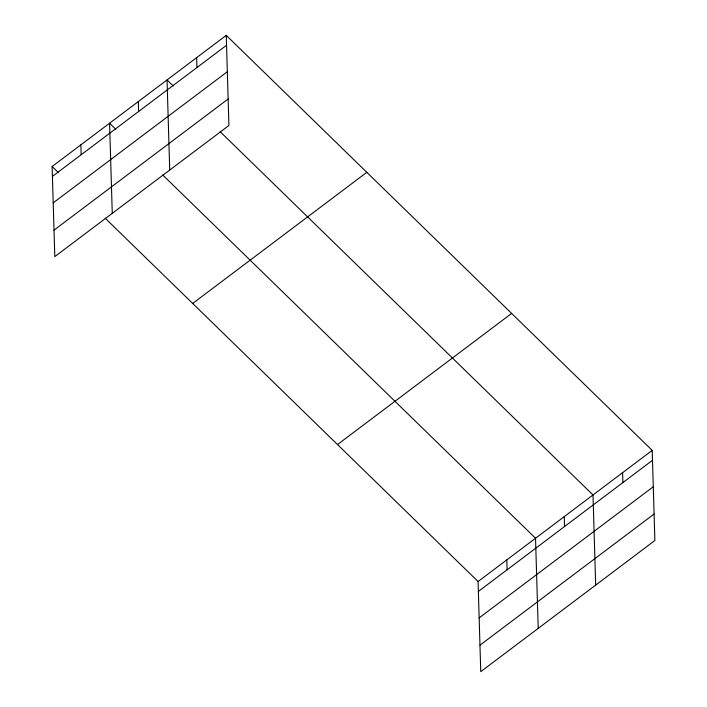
<?xml version="1.0" encoding="UTF-8"?>
<svg xmlns="http://www.w3.org/2000/svg" width="707" height="707" viewBox="0 0 707 707"><rect width="100%" height="100%" fill="white"/><g stroke="black" fill="none" stroke-linecap="round" stroke-linejoin="round"><path stroke-width="1.06" d="M226.249 35.35L228.927 125.475L54.801 256.614L52.124 166.49L226.249 35.35L652.199 450.386L654.876 540.51L480.751 671.65L478.073 581.525L105.228 218.233M52.415 176.397L226.549 45.257M53.202 202.865L227.336 71.725M54.015 230.137L228.14 99.007M192.684 303.453L366.818 172.314M337.513 444.562L511.638 313.422M478.073 581.525L652.199 450.386M478.365 591.432L652.499 460.292M479.152 617.9L653.286 486.761M479.965 645.182L654.09 514.042M173.295 86.024L167.046 79.935L169.724 170.06M220.151 131.679L592.996 494.971L595.674 585.096M115.833 129.301L109.585 123.212L112.263 213.337M162.69 174.956L535.535 538.248L538.213 628.373M52.124 166.49L58.372 172.579M622.602 472.683L622.894 482.589M564.266 516.614L564.557 526.521M506.804 559.891L507.096 569.789M196.652 57.647L196.944 67.545M138.316 101.578L138.607 111.485M80.854 144.855L81.146 154.753"/></g></svg>
